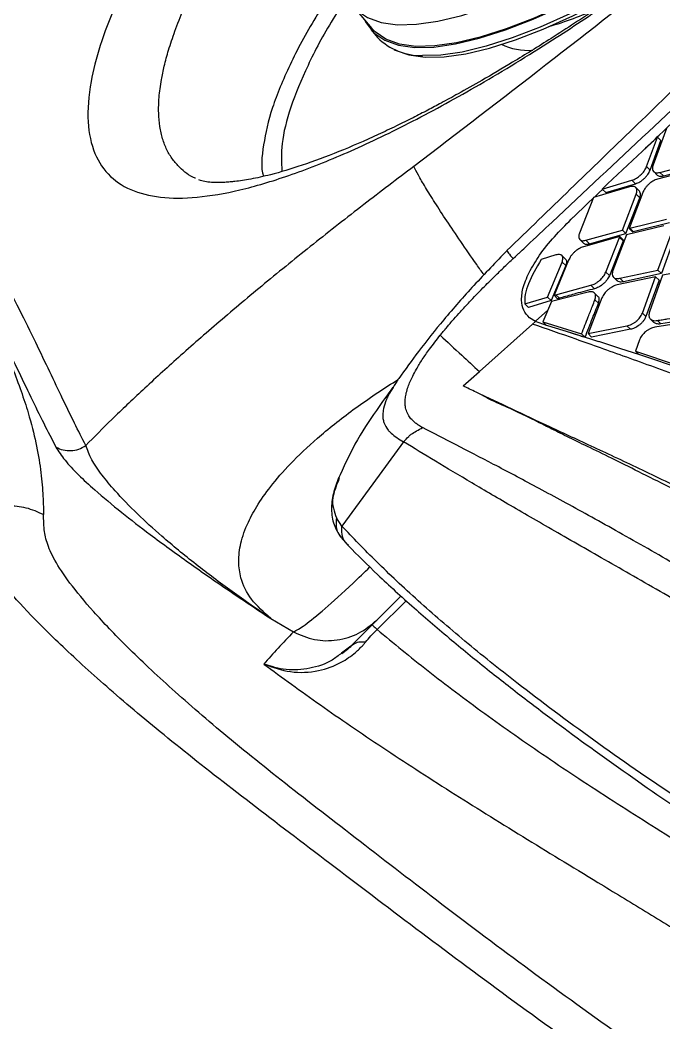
# Model space of a CAD drawing. Extents: x 400 to 501, y 484 to 634.
# Drawn here: x 481.664 to 483.956, y 513.422 to 516.993 of the extents above; entities that cross this region are included whole.
import ezdxf

# ---------------------------------------------------------------- set-up
doc = ezdxf.new("R2010")
doc.units = 0
doc.header["$MEASUREMENT"] = 0
doc.layers.add('DIM', color=3, linetype='Continuous')
doc.layers.add('GEOMETRY', color=3, linetype='Continuous', lineweight=25)

# ---------------------------------------------------------------- blocks, each defined once
blk = doc.blocks.new('2026 GRANDEE')
at = {"layer": 'GEOMETRY', "ltscale": 16}
for p, q in [((32.4263, -79.7996), (32.492, -79.8768)), ((32.4878, -79.8803), (32.5123, -79.9091)), ((33.54, -80.2337), (33.493, -80.3625)), ((33.3309, -80.4301), (33.5082, -80.2637)), ((33.4694, -80.369), (33.5082, -80.2637)), ((33.5082, -80.2637), (33.5209, -80.276)), ((33.4821, -80.3814), (33.5209, -80.276)), ((33.4694, -80.369), (33.4821, -80.3814)), ((33.5171, -80.3897), (33.649, -80.3556)), ((33.5298, -80.402), (33.6616, -80.3679)), ((33.495, -80.3868), (33.5076, -80.399)), ((33.64, -80.3793), (33.5084, -80.4131)), ((33.5171, -80.3897), (33.5298, -80.402)), ((33.4089, -80.4406), (33.2808, -80.4784)), ((33.3112, -80.4486), (33.4177, -80.4173)), ((33.3309, -80.4301), (33.3112, -80.4486)), ((33.324, -80.461), (33.3112, -80.4486)), ((33.324, -80.4611), (33.4304, -80.4296)), ((33.4304, -80.4296), (33.4177, -80.4173)), ((33.4435, -80.4556), (33.4308, -80.4433)), ((33.2808, -80.4784), (33.231, -80.6053)), ((33.3834, -80.595), (33.4325, -80.4674)), ((33.3961, -80.6073), (33.4452, -80.4797)), ((33.4562, -80.4609), (33.4072, -80.5886)), ((33.4325, -80.4674), (33.4452, -80.4797)), ((33.4097, -80.588), (33.5402, -80.5556)), ((33.5315, -80.5802), (33.3982, -80.6117)), ((33.4199, -80.601), (33.4072, -80.5886)), ((33.4097, -80.588), (33.4224, -80.6003)), ((33.441, -80.5955), (33.5517, -80.568)), ((33.2322, -80.6288), (33.245, -80.6413)), ((33.3744, -80.618), (33.2445, -80.6541)), ((33.2537, -80.6312), (33.3834, -80.595)), ((33.2665, -80.6436), (33.3961, -80.6073)), ((33.3244, -80.7448), (33.3732, -80.6209)), ((33.3982, -80.6117), (33.3498, -80.7389)), ((33.3732, -80.6209), (33.386, -80.6333)), ((33.3744, -80.618), (33.3871, -80.6304)), ((33.3834, -80.595), (33.3961, -80.6073)), ((33.4199, -80.601), (33.4224, -80.6003)), ((33.4224, -80.6003), (33.4313, -80.598)), ((33.4313, -80.598), (33.4409, -80.5955)), ((33.5101, -80.7374), (33.5568, -80.6091)), ((33.5693, -80.6212), (33.5226, -80.7495)), ((33.2537, -80.6312), (33.2665, -80.6436)), ((33.3824, -80.6422), (33.3371, -80.7572)), ((33.386, -80.6333), (33.3824, -80.6422)), ((33.3871, -80.6304), (33.386, -80.6333)), ((33.1468, -80.6833), (33.0942, -80.6997)), ((33.1808, -80.6978), (33.1679, -80.6853)), ((33.1168, -80.8333), (33.1689, -80.7086)), ((33.1818, -80.7211), (33.1298, -80.8459)), ((33.1921, -80.7017), (33.1402, -80.8266)), ((33.1689, -80.7086), (33.1818, -80.7211)), ((33.6672, -80.7302), (33.5268, -80.7559)), ((33.3371, -80.7571), (33.3244, -80.7448)), ((33.3519, -80.7629), (33.3645, -80.7751)), ((33.5016, -80.7609), (33.3646, -80.79)), ((33.3748, -80.7666), (33.5101, -80.7374)), ((33.3748, -80.7666), (33.3873, -80.7788)), ((33.5226, -80.7495), (33.3873, -80.7788)), ((33.4546, -80.8906), (33.5016, -80.7609)), ((33.5268, -80.7559), (33.4801, -80.886)), ((33.5016, -80.7609), (33.514, -80.773)), ((33.5226, -80.7495), (33.5101, -80.7374)), ((33.1462, -80.8249), (33.271, -80.7915)), ((33.271, -80.7915), (33.2837, -80.8038)), ((33.514, -80.773), (33.467, -80.9027)), ((33.0358, -80.8576), (33.1168, -80.8333)), ((33.1168, -80.8333), (33.1297, -80.8459)), ((33.2617, -80.8155), (33.1306, -80.8491)), ((33.1402, -80.8266), (33.1531, -80.8391)), ((33.1462, -80.8249), (33.1591, -80.8374)), ((33.1688, -80.8347), (33.1591, -80.8374)), ((33.3107, -80.8362), (33.2612, -80.9635)), ((33.2965, -80.8312), (33.2839, -80.8189)), ((33.2857, -80.8431), (33.2984, -80.8554)), ((33.0358, -80.8576), (33.0488, -80.8702)), ((33.1297, -80.8459), (33.0488, -80.8702)), ((33.1306, -80.8491), (33.1005, -80.9218)), ((33.0739, -80.9198), (33.0533, -80.9067)), ((33.0738, -80.9197), (33.1176, -80.8805)), ((33.4546, -80.8906), (33.467, -80.9026)), ((33.4834, -80.9115), (33.4958, -80.9236)), ((33.6638, -80.906), (33.5203, -80.9288)), ((32.8744, -81.0981), (33.0632, -80.9294)), ((33.0632, -80.9294), (33.0739, -80.9198)), ((33.1132, -80.9347), (33.0739, -80.9198)), ((33.1005, -80.9218), (33.2382, -80.9641)), ((33.1005, -80.9218), (33.1134, -80.9343)), ((33.1183, -80.936), (33.1134, -80.9343)), ((33.2001, -80.9608), (33.1183, -80.9359)), ((33.2612, -80.9635), (33.3999, -80.936)), ((33.4123, -80.9481), (33.2738, -80.9757)), ((33.3999, -80.936), (33.4123, -80.948)), ((33.6436, -80.9182), (33.4996, -80.9406)), ((33.508, -80.9168), (33.5203, -80.9288)), ((33.2744, -80.9844), (33.2, -80.9609)), ((33.2382, -80.9641), (33.2508, -80.9763)), ((33.2612, -80.9635), (33.2738, -80.9757)), ((33.2993, -80.9922), (33.2746, -80.9843)), ((33.4446, -80.9856), (33.4302, -81.0261)), ((33.3778, -81.0174), (33.2994, -80.9921)), ((33.4424, -81.0384), (33.3779, -81.0173)), ((33.4302, -81.0261), (33.5823, -81.0765)), ((33.4302, -81.0261), (33.4425, -81.0381)), ((33.4773, -81.0496), (33.4426, -81.0381)), ((33.5696, -81.0801), (33.4773, -81.0496)), ((32.3755, -81.4769), (32.3726, -81.4861)), ((32.3848, -81.6486), (32.3655, -81.6188)), ((32.3807, -81.6881), (32.4082, -81.7192)), ((32.4924, -82.0007), (32.5955, -81.8975)), ((32.5103, -82.0172), (32.6142, -81.9146)), ((32.1321, -81.978), (32.2125, -82.0254)), ((32.417, -82.076), (32.4924, -82.0007)), ((32.417, -82.076), (32.3837, -82.1009)), ((32.4223, -82.073), (32.417, -82.076))]:
    blk.add_line(p, q, dxfattribs=at)
at = {"layer": 'GEOMETRY', "ltscale": 16, "flags": 128}
for points in [[(32.4301, -79.8039), (32.4375, -79.8114), (32.4758, -79.8381), (32.5243, -79.8555), (32.5826, -79.8635), (32.6503, -79.862), (32.7268, -79.8511), (32.8115, -79.8309), (32.9039, -79.8014), (33.0031, -79.7629), (33.1086, -79.7157), (33.2194, -79.6602), (33.3347, -79.5968), (33.4536, -79.526), (33.5752, -79.4482), (33.6987, -79.3642), (33.823, -79.2745), (33.9473, -79.1798)], [(32.4659, -79.8461), (32.4711, -79.8564), (32.4991, -79.8922), (32.5375, -79.919), (32.5862, -79.9364), (32.6446, -79.9445), (32.7125, -79.943), (32.7892, -79.9321), (32.8742, -79.9117), (32.9669, -79.8822), (33.0664, -79.8436), (33.1722, -79.7963), (33.2833, -79.7406), (33.3989, -79.677), (33.5182, -79.6059), (33.6403, -79.528), (33.7641, -79.4437), (33.8888, -79.3537), (34.0134, -79.2587)], [(34.013, -79.2571), (33.8887, -79.3517), (33.7644, -79.4414), (33.641, -79.5255), (33.5193, -79.6032), (33.4004, -79.6741), (33.2851, -79.7375), (33.1743, -79.793), (33.0689, -79.8401), (32.9696, -79.8786), (32.8772, -79.9081), (32.7925, -79.9284), (32.716, -79.9393), (32.6483, -79.9407), (32.59, -79.9327), (32.5415, -79.9153), (32.5032, -79.8886), (32.492, -79.8768)], [(33.508, -79.6559), (33.4234, -79.7057), (33.3078, -79.7693), (33.1966, -79.825), (33.0909, -79.8723), (32.9913, -79.9109), (32.8987, -79.9405), (32.8137, -79.9608), (32.7369, -79.9717), (32.6722, -79.9734)], [(32.571, -79.952), (32.5749, -79.954), (32.6234, -79.9714), (32.6816, -79.9794), (32.7493, -79.978), (32.8258, -79.9671), (32.9105, -79.9468), (33.0028, -79.9173), (33.1021, -79.8789), (33.2075, -79.8317), (33.3183, -79.7762), (33.4163, -79.7226)], [(33.4072, -80.5886), (33.4086, -80.5883), (33.4097, -80.588)], [(33.3732, -80.6209), (33.3739, -80.6193), (33.3744, -80.618)], [(32.9946, -80.6964), (33.0032, -80.6883), (33.01, -80.682)], [(32.8165, -81.1497), (32.8455, -81.1239), (32.8744, -81.0981)], [(32.6047, -81.3488), (32.4947, -81.4986), (32.3847, -81.6485)]]:
    blk.add_lwpolyline(points, dxfattribs=at)
at = {"layer": 'GEOMETRY', "ltscale": 16}
for centre, radius, start, end in [((32.7485, -78.5934), 1.3302, 286.3042, 294.2684), ((32.6668, -79.7558), 0.2177, 224.7837, 271.4445), ((33.0478, -79.7364), 0.2187, 243.9728, 274.3132)]:
    blk.add_arc(centre, radius, start, end, dxfattribs=at)
for points, knots in [([(39.3344, -73.6754), (39.0943, -73.989), (38.614, -74.6164), (37.8515, -75.526), (37.0585, -76.4108), (36.2329, -77.2665), (35.3771, -78.0921), (34.4922, -78.8851), (33.5825, -79.6476), (32.9551, -80.1279), (32.6415, -80.3679)], [0, 0, 0, 0, 0.124824, 0.249783, 0.374855, 0.499996, 0.625137, 0.750211, 0.875173, 1, 1, 1, 1]), ([(40.1497, -73.709), (40.0127, -73.8419), (39.7344, -74.112), (39.3257, -74.5096), (38.9336, -74.8911), (38.5729, -75.2424), (38.2434, -75.5632), (37.9632, -75.8359), (37.7285, -76.0643), (37.5351, -76.2523), (37.361, -76.4215), (37.2052, -76.5728), (37.0576, -76.7162), (36.8887, -76.8801), (36.6825, -77.0802), (36.4323, -77.3228), (36.1506, -77.5956), (35.8375, -77.8988), (35.4928, -78.2323), (35.1244, -78.5882), (34.7337, -78.9655), (34.3219, -79.3632), (33.8821, -79.7881), (33.4291, -80.2259), (33.123, -80.5224), (32.9727, -80.668)], [0, 0, 0, 0, 0.057285, 0.116397, 0.171134, 0.221513, 0.267531, 0.309184, 0.338855, 0.365836, 0.39013, 0.411737, 0.431012, 0.451894, 0.482374, 0.517226, 0.556449, 0.600044, 0.64801, 0.700352, 0.753718, 0.810985, 0.872139, 0.937203, 1, 1, 1, 1]), ([(33.01, -80.682), (33.0104, -80.6816), (33.0139, -80.6784), (33.0253, -80.6677), (33.0659, -80.6295), (33.2177, -80.487), (33.809, -79.9333), (34.9803, -78.8398), (36.0224, -77.837), (36.6226, -77.2594)], [0, 0, 0, 0, 0.000353, 0.002828, 0.009436, 0.033986, 0.128384, 0.498019, 1, 1, 1, 1]), ([(33.1638, -77.936), (33.0907, -77.9972), (32.9446, -78.1196), (32.7342, -78.3117), (32.5332, -78.5072), (32.3444, -78.7048), (32.1699, -78.9019), (32.0117, -79.0963), (31.8718, -79.2854), (31.7518, -79.4666), (31.653, -79.6375), (31.5762, -79.7958), (31.5216, -79.9396), (31.4856, -80.0812), (31.4759, -80.2129), (31.5001, -80.3258), (31.5559, -80.4077), (31.6401, -80.4598), (31.7499, -80.4834), (31.8834, -80.4801), (32.0394, -80.4507), (32.2171, -80.3959), (32.4161, -80.3158), (32.6361, -80.2101), (32.8765, -80.0782), (33.1136, -79.9333), (33.3411, -79.7823), (33.5542, -79.631), (33.7726, -79.4666), (33.9175, -79.3486), (33.9905, -79.2891)], [0, 0, 0, 0, 0.03365, 0.067313, 0.101007, 0.13474, 0.168508, 0.202289, 0.236036, 0.269685, 0.303151, 0.336331, 0.369113, 0.401402, 0.443541, 0.484558, 0.524462, 0.563377, 0.601521, 0.639144, 0.676527, 0.713986, 0.75182, 0.790312, 0.829738, 0.870357, 0.901711, 0.933838, 0.966663, 1, 1, 1, 1]), ([(31.8638, -80.4101), (31.8635, -80.41), (31.8401, -80.4021), (31.8139, -80.3788), (31.7816, -80.3439), (31.7613, -80.3097), (31.746, -80.2707), (31.7362, -80.2269), (31.7319, -80.1778), (31.7334, -80.1223), (31.7407, -80.0661), (31.7525, -80.0096), (31.768, -79.9523), (31.7905, -79.8849), (31.8194, -79.8121), (31.8537, -79.7368), (31.8913, -79.6622), (31.9341, -79.5846), (31.9833, -79.502), (32.0383, -79.4159), (32.0979, -79.3286), (32.1587, -79.2443), (32.2461, -79.1289), (32.3657, -78.9816), (32.5269, -78.7992), (32.7001, -78.6177), (32.8858, -78.4369), (33.0799, -78.2597), (33.2147, -78.1468), (33.282, -78.0905)], [0, 0, 0, 0, 0.000723, 0.052636, 0.083207, 0.114257, 0.145785, 0.176797, 0.208091, 0.240935, 0.275332, 0.299832, 0.327597, 0.358631, 0.39294, 0.422903, 0.452879, 0.482856, 0.513319, 0.546273, 0.57754, 0.607117, 0.635002, 0.697249, 0.756888, 0.817892, 0.878752, 0.939457, 1, 1, 1, 1]), ([(31.4732, -81.3619), (31.4598, -81.3356), (31.4324, -81.2815), (31.3903, -81.1944), (31.345, -81.0991), (31.2949, -80.9941), (31.2373, -80.8771), (31.169, -80.7452), (31.0872, -80.5957), (30.9897, -80.426), (30.8756, -80.2345), (30.7446, -80.02), (30.5975, -79.7819), (30.435, -79.5193), (30.261, -79.2316), (30.1389, -79.0217), (30.077, -78.9153)], [0, 0, 0, 0, 0.050161, 0.102857, 0.15805, 0.215759, 0.276347, 0.340429, 0.408592, 0.481191, 0.558296, 0.639664, 0.724944, 0.813715, 0.905492, 1, 1, 1, 1]), ([(33.9887, -79.2829), (33.9228, -79.3367), (33.7968, -79.4395), (33.6142, -79.5785), (33.4494, -79.6982), (33.2894, -79.8087), (33.1386, -79.9076), (33.0006, -79.9932), (32.8904, -80.0582), (32.806, -80.1059), (32.7422, -80.1406), (32.6887, -80.1689), (32.6356, -80.1962), (32.5765, -80.2255), (32.4864, -80.2682), (32.3711, -80.3182), (32.2425, -80.3659), (32.1392, -80.3966), (32.0605, -80.414), (32.0151, -80.4209), (31.9849, -80.4239), (31.9652, -80.4252), (31.9425, -80.4259), (31.9185, -80.4251), (31.8947, -80.4224), (31.8827, -80.4183), (31.8763, -80.4161)], [0, 0, 0, 0, 0.070457, 0.134743, 0.192801, 0.244773, 0.305013, 0.355454, 0.396604, 0.428862, 0.452521, 0.47122, 0.492779, 0.517438, 0.545139, 0.608763, 0.673519, 0.736316, 0.7812, 0.822467, 0.835964, 0.854953, 0.880826, 0.913584, 0.953269, 1, 1, 1, 1]), ([(32.3837, -79.6962), (32.3519, -79.7438), (32.2785, -79.8533), (32.1962, -80.0088), (32.1323, -80.1625), (32.1035, -80.2933), (32.0954, -80.3737), (32.1056, -80.4029), (32.1057, -80.4032)], [0, 0, 0, 0, 0.160523, 0.369921, 0.579319, 0.788717, 0.998115, 1, 1, 1, 1]), ([(32.4046, -79.7651), (32.3871, -79.7913), (32.3297, -79.8778), (32.2604, -80.0107), (32.1988, -80.16), (32.1668, -80.2876), (32.1701, -80.3539), (32.1717, -80.3855)], [0, 0, 0, 0, 0.100124, 0.330071, 0.560017, 0.789964, 1, 1, 1, 1]), ([(33.4629, -80.3062), (33.4801, -80.2898), (33.6617, -80.1163), (33.8432, -79.9425), (34.0075, -79.7851)], [0, 0, 0, 0, 0.094222, 1, 1, 1, 1]), ([(32.6415, -80.3679), (32.5817, -80.4132), (32.4611, -80.5044), (32.2829, -80.6444), (32.1105, -80.7842), (31.9497, -80.9195), (31.8046, -81.0464), (31.6774, -81.1624), (31.567, -81.2673), (31.5037, -81.3311), (31.4732, -81.3619)], [0, 0, 0, 0, 0.135515, 0.273342, 0.410391, 0.543345, 0.669526, 0.787599, 0.897503, 1, 1, 1, 1]), ([(32.8907, -80.7543), (32.8821, -80.742), (32.8523, -80.6999), (32.8075, -80.6347), (32.7573, -80.5602), (32.715, -80.4954), (32.6811, -80.441), (32.6554, -80.3969), (32.6462, -80.3776), (32.6415, -80.3679)], [0, 0, 0, 0, 0.064115, 0.220096, 0.376077, 0.532058, 0.688038, 0.844019, 1, 1, 1, 1]), ([(33.4177, -80.4173), (33.4203, -80.4164), (33.4254, -80.4147), (33.4334, -80.4104), (33.4413, -80.405), (33.451, -80.3968), (33.4596, -80.387), (33.4662, -80.3768), (33.4683, -80.3717), (33.4694, -80.369)], [0, 0, 0, 0, 0.129796, 0.256079, 0.379382, 0.500276, 0.738434, 0.866231, 1, 1, 1, 1]), ([(33.493, -80.3625), (33.4917, -80.3673), (33.4902, -80.3726), (33.4907, -80.3777), (33.4913, -80.3814), (33.4942, -80.3873), (33.5026, -80.3921), (33.5123, -80.3905), (33.5171, -80.3897)], [0, 0, 0, 0, 0.249217, 0.275037, 0.325673, 0.500962, 0.751745, 1, 1, 1, 1]), ([(33.4304, -80.4296), (33.4329, -80.4288), (33.438, -80.4271), (33.446, -80.4228), (33.4538, -80.4175), (33.4612, -80.4113), (33.4679, -80.4044), (33.4739, -80.397), (33.4789, -80.3891), (33.481, -80.384), (33.4821, -80.3814)], [0, 0, 0, 0, 0.127612, 0.252674, 0.375716, 0.497291, 0.616026, 0.739088, 0.866941, 1, 1, 1, 1]), ([(33.5084, -80.4131), (33.5058, -80.414), (33.5006, -80.4156), (33.4924, -80.4199), (33.4845, -80.4252), (33.477, -80.4314), (33.4702, -80.4384), (33.4621, -80.4484), (33.4585, -80.4559), (33.4562, -80.4609)], [0, 0, 0, 0, 0.130335, 0.256811, 0.379915, 0.50028, 0.623239, 0.749276, 1, 1, 1, 1]), ([(33.5077, -80.3989), (33.509, -80.4), (33.5115, -80.4022), (33.5186, -80.404), (33.5255, -80.4028), (33.5298, -80.402)], [0, 0, 0, 0, 0.254743, 0.534575, 1, 1, 1, 1]), ([(33.0552, -80.7382), (33.0674, -80.7177), (33.0927, -80.6751), (33.1476, -80.6101), (33.1907, -80.5664), (33.2457, -80.5134), (33.2804, -80.4804), (33.3125, -80.4499)], [0, 0, 0, 0, 0.206358, 0.427223, 0.641565, 0.667233, 1, 1, 1, 1]), ([(33.4325, -80.4674), (33.4339, -80.4626), (33.4354, -80.4572), (33.4349, -80.4521), (33.4343, -80.4484), (33.4314, -80.4427), (33.4233, -80.4381), (33.4137, -80.4397), (33.4089, -80.4406)], [0, 0, 0, 0, 0.249014, 0.280475, 0.333, 0.500883, 0.751759, 1, 1, 1, 1]), ([(33.4452, -80.4797), (33.4464, -80.4758), (33.4484, -80.4693), (33.4473, -80.4617), (33.4457, -80.4574), (33.4436, -80.456), (33.4434, -80.4558)], [0, 0, 0, 0, 0.385981, 0.645872, 0.949966, 1, 1, 1, 1]), ([(33.231, -80.6053), (33.2296, -80.61), (33.228, -80.6153), (33.2283, -80.6202), (33.2288, -80.6238), (33.2315, -80.6294), (33.2394, -80.6338), (33.249, -80.632), (33.2537, -80.6312)], [0, 0, 0, 0, 0.248868, 0.276958, 0.328417, 0.501049, 0.752285, 1, 1, 1, 1]), ([(33.2445, -80.6541), (33.2419, -80.655), (33.2368, -80.6567), (33.2287, -80.6611), (33.2208, -80.6664), (33.2133, -80.6727), (33.2065, -80.6796), (33.1982, -80.6895), (33.1946, -80.6968), (33.1921, -80.7017)], [0, 0, 0, 0, 0.130658, 0.257142, 0.380061, 0.500226, 0.622991, 0.748884, 1, 1, 1, 1]), ([(33.2452, -80.6412), (33.2463, -80.6422), (33.2488, -80.6442), (33.2556, -80.6458), (33.2623, -80.6445), (33.2665, -80.6436)], [0, 0, 0, 0, 0.25585, 0.536339, 1, 1, 1, 1]), ([(31.0295, -80.6989), (31.0654, -80.7683), (31.1376, -80.9082), (31.2163, -81.0903), (31.2678, -81.2377), (31.2978, -81.3554), (31.3138, -81.45), (31.3213, -81.5349), (31.3226, -81.5835), (31.3232, -81.608)], [0, 0, 0, 0, 0.156482, 0.315355, 0.478063, 0.603635, 0.732452, 0.864925, 1, 1, 1, 1]), ([(31.0295, -80.6989), (31.0562, -80.7482), (31.108, -80.8439), (31.1724, -80.9718), (31.2279, -81.0861), (31.2773, -81.1888), (31.3228, -81.2821), (31.3525, -81.3396), (31.3669, -81.3677)], [0, 0, 0, 0, 0.189784, 0.368344, 0.537779, 0.699482, 0.85361, 1, 1, 1, 1]), ([(32.9733, -80.6674), (32.9335, -80.7086), (32.8561, -80.7888), (32.7506, -80.9087), (32.6619, -81.0202), (32.6106, -81.0911), (32.5873, -81.1232)], [0, 0, 0, 0, 0.287031, 0.558875, 0.800377, 1, 1, 1, 1]), ([(32.7352, -80.969), (32.7388, -80.9646), (32.7451, -80.9569), (32.755, -80.945), (32.7614, -80.9374), (32.7654, -80.9327), (32.7671, -80.9307), (32.7733, -80.9235), (32.7866, -80.9082), (32.8096, -80.8825), (32.8439, -80.8455), (32.8846, -80.8033), (32.9265, -80.7616), (32.9624, -80.7269), (32.9845, -80.7059), (32.9946, -80.6964)], [0, 0, 0, 0, 0.046531, 0.08249, 0.126136, 0.126895, 0.132435, 0.147445, 0.203772, 0.295536, 0.422907, 0.605358, 0.758852, 0.890317, 1, 1, 1, 1]), ([(32.9733, -80.6685), (32.973, -80.6684), (32.9706, -80.667), (32.9764, -80.6749), (32.9886, -80.6893), (32.9946, -80.6964)], [0, 0, 0, 0, 0.049031, 0.529473, 1, 1, 1, 1]), ([(33.0942, -80.6997), (33.0773, -80.7291), (33.0519, -80.7733), (33.0361, -80.8254), (33.0359, -80.8469), (33.0358, -80.8576)], [0, 0, 0, 0, 0.499331, 0.749742, 1, 1, 1, 1]), ([(33.1689, -80.7086), (33.1703, -80.7039), (33.1722, -80.6977), (33.1714, -80.6906), (33.1686, -80.6847), (33.1608, -80.6805), (33.1514, -80.6823), (33.1468, -80.6833)], [0, 0, 0, 0, 0.248835, 0.333176, 0.500935, 0.752118, 1, 1, 1, 1]), ([(33.1807, -80.698), (33.181, -80.6982), (33.183, -80.6995), (33.1845, -80.7038), (33.1852, -80.7112), (33.183, -80.7175), (33.1818, -80.7211)], [0, 0, 0, 0, 0.049335, 0.365978, 0.630161, 1, 1, 1, 1]), ([(33.0243, -80.8446), (33.0252, -80.8291), (33.027, -80.7981), (33.0458, -80.7582), (33.0552, -80.7382)], [0, 0, 0, 0, 0.499619, 1, 1, 1, 1]), ([(33.271, -80.7915), (33.2736, -80.7907), (33.2789, -80.7891), (33.2872, -80.785), (33.2954, -80.7798), (33.3054, -80.7718), (33.3143, -80.7624), (33.321, -80.7525), (33.3233, -80.7474), (33.3244, -80.7448)], [0, 0, 0, 0, 0.127168, 0.252671, 0.377095, 0.501042, 0.736255, 0.864537, 1, 1, 1, 1]), ([(33.3371, -80.7572), (33.3359, -80.7598), (33.3336, -80.7649), (33.3283, -80.7729), (33.3219, -80.7804), (33.3146, -80.7873), (33.3068, -80.7932), (33.2963, -80.7997), (33.2887, -80.8022), (33.2837, -80.8038)], [0, 0, 0, 0, 0.136454, 0.268833, 0.397516, 0.522919, 0.645488, 0.765703, 1, 1, 1, 1]), ([(33.3498, -80.7389), (33.3485, -80.7436), (33.3461, -80.7524), (33.3488, -80.7592), (33.3521, -80.7633), (33.3555, -80.7658), (33.3629, -80.7682), (33.3702, -80.7672), (33.3748, -80.7666)], [0, 0, 0, 0, 0.24865, 0.473588, 0.499379, 0.642185, 0.773271, 1, 1, 1, 1]), ([(33.2837, -80.8038), (33.2618, -80.8095), (33.223, -80.8195), (33.1852, -80.8301), (33.1688, -80.8347)], [0, 0, 0, 0, 0.566757, 1, 1, 1, 1]), ([(33.3646, -80.79), (33.3618, -80.7908), (33.3565, -80.7923), (33.348, -80.7963), (33.3398, -80.8014), (33.3297, -80.8092), (33.3209, -80.8185), (33.3141, -80.8284), (33.3119, -80.8336), (33.3107, -80.8362)], [0, 0, 0, 0, 0.128241, 0.254119, 0.378115, 0.500845, 0.73368, 0.862654, 1, 1, 1, 1]), ([(33.3873, -80.7788), (33.3847, -80.7792), (33.3796, -80.7801), (33.371, -80.7795), (33.3671, -80.7767), (33.3647, -80.7749)], [0, 0, 0, 0, 0.267475, 0.531137, 1, 1, 1, 1]), ([(33.1402, -80.8266), (33.1413, -80.8263), (33.1433, -80.8257), (33.1453, -80.8251), (33.1462, -80.8249)], [0, 0, 0, 0, 0.560001, 1, 1, 1, 1]), ([(33.1591, -80.8374), (33.158, -80.8377), (33.156, -80.8383), (33.154, -80.8389), (33.1531, -80.8391)], [0, 0, 0, 0, 0.559987, 1, 1, 1, 1]), ([(33.2382, -80.9641), (33.2461, -80.9439), (33.259, -80.9111), (33.2749, -80.8708), (33.2828, -80.8506), (33.2857, -80.8431)], [0, 0, 0, 0, 0.500002, 0.813762, 1, 1, 1, 1]), ([(33.2857, -80.8431), (33.287, -80.8385), (33.2896, -80.8291), (33.2862, -80.8205), (33.2805, -80.8161), (33.2731, -80.8138), (33.2661, -80.8148), (33.2617, -80.8155)], [0, 0, 0, 0, 0.248617, 0.499056, 0.644588, 0.776656, 1, 1, 1, 1]), ([(33.2984, -80.8554), (33.2996, -80.8508), (33.302, -80.8417), (33.3002, -80.8336), (33.2967, -80.8318), (33.2963, -80.8316)], [0, 0, 0, 0, 0.470015, 0.940257, 1, 1, 1, 1]), ([(33.0533, -80.9067), (33.0452, -80.8985), (33.0293, -80.8827), (33.026, -80.8571), (33.0243, -80.8446)], [0, 0, 0, 0, 0.512874, 1, 1, 1, 1]), ([(33.2508, -80.9763), (33.2597, -80.9537), (33.2755, -80.9134), (33.2914, -80.8731), (33.2984, -80.8554)], [0, 0, 0, 0, 0.56, 1, 1, 1, 1]), ([(33.3999, -80.936), (33.4026, -80.9353), (33.408, -80.9341), (33.4167, -80.9304), (33.4252, -80.9255), (33.4355, -80.9178), (33.4444, -80.9086), (33.4512, -80.8986), (33.4534, -80.8933), (33.4546, -80.8906)], [0, 0, 0, 0, 0.123472, 0.247794, 0.373354, 0.50053, 0.731312, 0.860973, 1, 1, 1, 1]), ([(33.467, -80.9027), (33.4658, -80.9055), (33.4635, -80.911), (33.4578, -80.9193), (33.4511, -80.9269), (33.4412, -80.9355), (33.4277, -80.944), (33.4173, -80.9467), (33.4123, -80.9481)], [0, 0, 0, 0, 0.142932, 0.280393, 0.412562, 0.539643, 0.778339, 1, 1, 1, 1]), ([(33.4801, -80.886), (33.4789, -80.8907), (33.4765, -80.9002), (33.4808, -80.9096), (33.4871, -80.9147), (33.4942, -80.9173), (33.5014, -80.9177), (33.5061, -80.9169), (33.5078, -80.9168), (33.508, -80.9168)], [0, 0, 0, 0, 0.2500744, 0.4986754, 0.6282827, 0.7752681, 0.9328054, 0.9914764, 1, 1, 1, 1]), ([(33.508, -80.9168), (33.5081, -80.9168), (33.5083, -80.9168), (33.5086, -80.9168), (33.5088, -80.9167), (33.509, -80.9167), (33.5094, -80.9166), (33.5105, -80.9164), (33.5131, -80.916), (33.5182, -80.9151), (33.5285, -80.9134), (33.5492, -80.91), (33.591, -80.9033), (33.6273, -80.8978), (33.6515, -80.8941)], [0, 0, 0, 0, 0.00186, 0.003746, 0.006646, 0.007663, 0.007781, 0.015489, 0.030909, 0.06177, 0.12357, 0.247489, 0.496607, 1, 1, 1, 1]), ([(36.0157, -81.9103), (35.8638, -81.8676), (35.5594, -81.7819), (35.1189, -81.6445), (34.6958, -81.5059), (34.3392, -81.3834), (34.0464, -81.2803), (33.8125, -81.1967), (33.5951, -81.1184), (33.3961, -81.0467), (33.2146, -80.9818), (33.1136, -80.9469), (33.0632, -80.9294)], [0, 0, 0, 0, 0.1280884, 0.2568048, 0.3836102, 0.5088305, 0.5930086, 0.6749207, 0.7545369, 0.8369035, 0.9186293, 1, 1, 1, 1]), ([(33.4996, -80.9406), (33.4968, -80.9412), (33.4912, -80.9424), (33.4825, -80.946), (33.4739, -80.9508), (33.4637, -80.9583), (33.4548, -80.9674), (33.448, -80.9774), (33.4458, -80.9828), (33.4446, -80.9856)], [0, 0, 0, 0, 0.124951, 0.249802, 0.374855, 0.500386, 0.726802, 0.85762, 1, 1, 1, 1]), ([(33.5203, -80.9288), (33.5175, -80.9292), (33.512, -80.9298), (33.5029, -80.9285), (33.4987, -80.9253), (33.496, -80.9233)], [0, 0, 0, 0, 0.274669, 0.542096, 1, 1, 1, 1]), ([(32.6725, -81.298), (32.6676, -81.2953), (32.6587, -81.2903), (32.6475, -81.2825), (32.6397, -81.2756), (32.6334, -81.2693), (32.6258, -81.2609), (32.6177, -81.2474), (32.6118, -81.2296), (32.6098, -81.2109), (32.6107, -81.1933), (32.6142, -81.1741), (32.62, -81.1544), (32.6278, -81.1341), (32.6375, -81.1134), (32.6513, -81.0875), (32.6711, -81.0555), (32.6991, -81.0149), (32.722, -80.9858), (32.7352, -80.969)], [0, 0, 0, 0, 0.065071, 0.117528, 0.164418, 0.192892, 0.228101, 0.305987, 0.387462, 0.446911, 0.503219, 0.552425, 0.610396, 0.654966, 0.698808, 0.75237, 0.824235, 0.898691, 1, 1, 1, 1]), ([(32.7352, -80.969), (32.7604, -80.9927), (32.8055, -81.0349), (32.8533, -81.0788), (32.8744, -81.0981)], [0, 0, 0, 0, 0.5595754, 1, 1, 1, 1]), ([(33.2001, -80.9609), (33.2106, -80.964), (33.2273, -80.9691), (33.2444, -80.9744), (33.2508, -80.9763)], [0, 0, 0, 0, 0.627987, 1, 1, 1, 1]), ([(32.1321, -81.978), (32.1071, -81.9556), (32.0578, -81.9116), (32.0249, -81.8431), (32.0153, -81.7756), (32.0229, -81.7099), (32.0469, -81.641), (32.0858, -81.5698), (32.1382, -81.4968), (32.212, -81.4139), (32.3132, -81.3205), (32.4383, -81.2217), (32.5368, -81.1578), (32.5852, -81.1263)], [0, 0, 0, 0, 0.124669, 0.24568, 0.326895, 0.410118, 0.496928, 0.565704, 0.639027, 0.718609, 0.806455, 0.904818, 1, 1, 1, 1]), ([(32.5932, -81.1154), (32.5905, -81.1189), (32.5799, -81.1331), (32.5726, -81.1456), (32.5672, -81.1549)], [0, 0, 0, 0, 0.248898, 1, 1, 1, 1]), ([(32.5663, -81.1542), (32.5469, -81.1813), (32.5031, -81.2429), (32.4324, -81.3481), (32.3906, -81.4396), (32.371, -81.4825)], [0, 0, 0, 0, 0.294858, 0.669345, 1, 1, 1, 1]), ([(32.5672, -81.1549), (32.564, -81.16), (32.5515, -81.1793), (32.5396, -81.2068), (32.5326, -81.2313), (32.5308, -81.247), (32.5305, -81.2565), (32.5312, -81.2651), (32.5326, -81.2729), (32.5368, -81.2878), (32.5446, -81.3014), (32.5542, -81.312), (32.5574, -81.3151), (32.5587, -81.3164), (32.5716, -81.3286), (32.5884, -81.3388), (32.6047, -81.3488)], [0, 0, 0, 0, 0.044066, 0.167938, 0.284764, 0.329436, 0.372833, 0.414894, 0.455555, 0.494757, 0.660418, 0.710579, 0.722538, 0.732144, 0.739409, 1, 1, 1, 1]), ([(32.8632, -81.172), (32.8554, -81.1683), (32.8396, -81.1607), (32.8242, -81.1534), (32.8165, -81.1497)], [0, 0, 0, 0, 0.497508, 1, 1, 1, 1]), ([(36.3656, -82.809), (36.2471, -82.7598), (36.0038, -82.6588), (35.6474, -82.5037), (35.2889, -82.3435), (34.9415, -82.1832), (34.6052, -82.0243), (34.3448, -81.8991), (34.1529, -81.8061), (34.0215, -81.7418), (33.8939, -81.6789), (33.7716, -81.6184), (33.6558, -81.5621), (33.5458, -81.5078), (33.4429, -81.4558), (33.3465, -81.4078), (33.2614, -81.3664), (33.1875, -81.3306), (33.119, -81.2964), (33.0551, -81.2644), (32.9874, -81.2316), (32.9215, -81.2034), (32.8815, -81.1818), (32.8632, -81.172)], [0, 0, 0, 0, 0.082249, 0.168725, 0.250938, 0.337838, 0.421226, 0.501438, 0.538138, 0.573957, 0.608923, 0.645818, 0.681064, 0.714276, 0.751294, 0.786327, 0.81865, 0.848238, 0.87506, 0.90615, 0.934321, 0.970126, 1, 1, 1, 1]), ([(32.8636, -81.1717), (32.9041, -81.1907), (32.9849, -81.2289), (33.1234, -81.2941), (33.2784, -81.3661), (33.452, -81.4471), (33.6431, -81.5406), (33.8544, -81.6419), (34.0767, -81.7531), (34.3578, -81.8893), (34.7004, -82.054), (35.1059, -82.2438), (35.5212, -82.4319), (35.9431, -82.6166), (36.2291, -82.7354), (36.372, -82.7947)], [0, 0, 0, 0, 0.062561, 0.125095, 0.187382, 0.249789, 0.312754, 0.37631, 0.439124, 0.501607, 0.601699, 0.701611, 0.80118, 0.900668, 1, 1, 1, 1]), ([(32.6047, -81.3488), (32.6103, -81.3422), (32.618, -81.3331), (32.6391, -81.3157), (32.6579, -81.3057), (32.6725, -81.298)], [0, 0, 0, 0, 0.361879, 0.502985, 1, 1, 1, 1]), ([(36.2828, -83.2998), (36.1585, -83.2367), (35.9096, -83.1104), (35.5421, -82.9141), (35.179, -82.7152), (34.8226, -82.514), (34.4738, -82.3128), (34.163, -82.1307), (33.8916, -81.9713), (33.6595, -81.8359), (33.4438, -81.7115), (33.2482, -81.6022), (33.0746, -81.5079), (32.9226, -81.4271), (32.7882, -81.3579), (32.7111, -81.318), (32.6725, -81.298)], [0, 0, 0, 0, 0.082411, 0.164951, 0.247638, 0.330248, 0.412935, 0.496232, 0.559503, 0.622548, 0.685579, 0.749219, 0.81255, 0.875197, 0.937632, 1, 1, 1, 1]), ([(31.3669, -81.3677), (31.3754, -81.3715), (31.3923, -81.3792), (31.4206, -81.3811), (31.4487, -81.3762), (31.465, -81.3667), (31.4732, -81.3619)], [0, 0, 0, 0, 0.249999, 0.5, 0.750001, 1, 1, 1, 1]), ([(31.3669, -81.3677), (31.3763, -81.3825), (31.3942, -81.411), (31.444, -81.4638), (31.5104, -81.5255), (31.5956, -81.5966), (31.7083, -81.6836), (31.836, -81.7767), (31.98, -81.8769), (32.0818, -81.9445), (32.1321, -81.978)], [0, 0, 0, 0, 0.119009, 0.227993, 0.32758, 0.461941, 0.582431, 0.728771, 0.865891, 1, 1, 1, 1]), ([(32.1321, -81.978), (32.0853, -81.9459), (31.9909, -81.8811), (31.8612, -81.783), (31.7488, -81.6904), (31.6525, -81.6022), (31.5817, -81.529), (31.5285, -81.4647), (31.4904, -81.4091), (31.4791, -81.3781), (31.4732, -81.3619)], [0, 0, 0, 0, 0.136725, 0.275994, 0.423843, 0.544764, 0.678561, 0.776973, 0.883958, 1, 1, 1, 1]), ([(36.2676, -83.3303), (36.1395, -83.2686), (35.8831, -83.145), (35.5031, -82.9551), (35.1272, -82.7634), (34.7586, -82.5698), (34.3987, -82.3759), (34.0797, -82.1996), (33.8034, -82.0444), (33.5696, -81.9115), (33.3547, -81.788), (33.162, -81.6779), (32.9924, -81.5799), (32.8449, -81.4936), (32.7155, -81.4161), (32.6416, -81.3712), (32.6047, -81.3488)], [0, 0, 0, 0, 0.082589, 0.165416, 0.24837, 0.331192, 0.414034, 0.497446, 0.560621, 0.623393, 0.686188, 0.749611, 0.812567, 0.875073, 0.937549, 1, 1, 1, 1]), ([(32.3735, -81.4767), (32.3664, -81.4953), (32.3519, -81.5332), (32.346, -81.5905), (32.3536, -81.6448), (32.3719, -81.6739), (32.3809, -81.6883)], [0, 0, 0, 0, 0.2365675, 0.4833207, 0.7441297, 1, 1, 1, 1]), ([(32.3726, -81.4861), (32.3641, -81.5076), (32.3434, -81.5596), (32.3573, -81.5969), (32.3655, -81.6188)], [0, 0, 0, 0, 0.413037, 1, 1, 1, 1]), ([(31.3232, -81.608), (31.3029, -81.599), (31.2622, -81.5809), (31.195, -81.5755), (31.1283, -81.5856), (31.089, -81.6066), (31.0694, -81.617)], [0, 0, 0, 0, 0.249999, 0.5, 0.750001, 1, 1, 1, 1]), ([(41.38, -82.4141), (41.2002, -82.5897), (40.8396, -82.942), (40.2698, -83.443), (39.6777, -83.9247), (39.0638, -84.3813), (38.5545, -84.7288), (38.1622, -84.9802), (37.885, -85.1444), (37.6382, -85.2663), (37.4222, -85.3468), (37.2432, -85.3956), (37.0482, -85.4254), (36.8399, -85.429), (36.6269, -85.4029), (36.3724, -85.3393), (36.0928, -85.2304), (35.7953, -85.0838), (35.5174, -84.935), (35.2503, -84.7876), (34.9919, -84.6399), (34.7402, -84.4922), (34.4328, -84.307), (34.0751, -84.0834), (33.6776, -83.8221), (33.3027, -83.5631), (32.9518, -83.3096), (32.6246, -83.0652), (32.3211, -82.834), (32.0398, -82.6206), (31.7897, -82.4252), (31.5777, -82.2486), (31.4057, -82.0937), (31.2734, -81.9631), (31.1786, -81.8574), (31.1178, -81.7756), (31.0851, -81.7134), (31.0724, -81.6643), (31.0704, -81.6329), (31.0694, -81.617)], [0, 0, 0, 0, 0.0456789, 0.0916212, 0.1378506, 0.1844059, 0.2306465, 0.249899, 0.2691089, 0.2892052, 0.2998183, 0.3109664, 0.3228846, 0.3355735, 0.3487187, 0.3617853, 0.3832034, 0.4032086, 0.4223821, 0.4410762, 0.4595915, 0.4778631, 0.4960966, 0.5281897, 0.5603529, 0.5926974, 0.6251367, 0.6575764, 0.6900658, 0.7224113, 0.7545458, 0.7861436, 0.8172255, 0.8478482, 0.8780978, 0.9082565, 0.9384199, 0.9689667, 1, 1, 1, 1]), ([(41.2365, -82.2705), (41.0587, -82.4443), (40.7019, -82.7927), (40.138, -83.288), (39.5517, -83.7637), (38.9437, -84.2142), (38.4391, -84.5551), (38.0524, -84.7992), (37.7861, -84.9553), (37.5548, -85.0693), (37.3582, -85.1431), (37.2003, -85.1869), (37.0311, -85.214), (36.8509, -85.2187), (36.6648, -85.1978), (36.4358, -85.1439), (36.1763, -85.0483), (35.8919, -84.9172), (35.62, -84.7825), (35.3557, -84.6486), (35.0995, -84.5142), (34.85, -84.379), (34.5456, -84.2083), (34.1921, -83.9997), (33.801, -83.7527), (33.4338, -83.5048), (33.0918, -83.2598), (32.7745, -83.0222), (32.4816, -82.7966), (32.2119, -82.5886), (31.9743, -82.3985), (31.7757, -82.2272), (31.6169, -82.0773), (31.4965, -81.9506), (31.4118, -81.8477), (31.359, -81.7672), (31.3321, -81.7051), (31.3236, -81.6553), (31.3233, -81.6239), (31.3232, -81.608)], [0, 0, 0, 0, 0.046682, 0.093637, 0.140881, 0.188451, 0.235683, 0.255228, 0.27432, 0.293663, 0.303559, 0.31372, 0.324384, 0.33566, 0.347466, 0.359469, 0.379818, 0.399449, 0.418668, 0.437429, 0.455994, 0.47431, 0.492578, 0.52473, 0.556984, 0.589484, 0.622161, 0.654919, 0.687793, 0.720479, 0.752758, 0.784377, 0.815422, 0.845989, 0.876215, 0.906459, 0.936911, 0.968039, 1, 1, 1, 1]), ([(32.3655, -81.6188), (32.3647, -81.6293), (32.3629, -81.651), (32.3702, -81.6755), (32.3798, -81.6853), (32.3819, -81.6874)], [0, 0, 0, 0, 0.424634, 0.876117, 1, 1, 1, 1]), ([(32.408, -81.717), (32.4042, -81.7135), (32.3932, -81.7032), (32.3842, -81.6789), (32.3846, -81.6586), (32.3848, -81.6486)], [0, 0, 0, 0, 0.212778, 0.617135, 1, 1, 1, 1]), ([(36.1811, -84.0929), (36.0448, -84.0224), (35.7727, -83.8814), (35.3744, -83.6714), (34.9868, -83.4622), (34.6123, -83.253), (34.2514, -83.0427), (33.9062, -82.8315), (33.58, -82.6202), (33.2776, -82.4107), (33.0259, -82.223), (32.8197, -82.0572), (32.653, -81.9131), (32.5044, -81.7739), (32.4246, -81.6904), (32.3848, -81.6486)], [0, 0, 0, 0, 0.083389, 0.166545, 0.249266, 0.331863, 0.414655, 0.498053, 0.581911, 0.665729, 0.748937, 0.811246, 0.87376, 0.936869, 1, 1, 1, 1]), ([(32.4072, -81.7178), (32.4412, -81.752), (32.5106, -81.8219), (32.6365, -81.9361), (32.7699, -82.0509), (32.9056, -82.1615), (33.0396, -82.2662), (33.2121, -82.396), (33.4342, -82.5557), (33.7176, -82.7484), (33.9926, -82.9264), (34.2523, -83.0883), (34.4924, -83.2338), (34.7392, -83.3793), (34.9926, -83.5252), (35.2563, -83.6738), (35.5401, -83.8307), (35.8437, -83.9957), (36.0571, -84.1096), (36.164, -84.1666)], [0, 0, 0, 0, 0.054035, 0.11035, 0.162427, 0.210558, 0.254908, 0.295593, 0.372225, 0.448857, 0.525113, 0.581757, 0.63816, 0.694558, 0.751067, 0.80778, 0.867441, 0.933582, 1, 1, 1, 1]), ([(32.2125, -82.0254), (32.2242, -82.0193), (32.2476, -82.0071), (32.3216, -81.946), (32.4006, -81.8755), (32.4643, -81.8142), (32.4848, -81.7944)], [0, 0, 0, 0, 0.2845488, 0.5721417, 0.8624854, 1, 1, 1, 1]), ([(32.2125, -82.0254), (32.2372, -82.0362), (32.2867, -82.0578), (32.3685, -82.058), (32.4471, -82.0353), (32.4885, -82.001), (32.5092, -81.9838)], [0, 0, 0, 0, 0.25, 0.5, 0.75, 1, 1, 1, 1]), ([(32.4693, -82.0618), (32.4754, -82.0545), (32.4874, -82.0401), (32.5027, -82.0247), (32.5103, -82.0172)], [0, 0, 0, 0, 0.506195, 1, 1, 1, 1]), ([(32.5103, -82.0172), (32.5691, -82.0656), (32.6852, -82.1612), (32.8869, -82.313), (33.106, -82.467), (33.3427, -82.6232), (33.5635, -82.7624), (33.7587, -82.8834), (33.9218, -82.9838), (34.0859, -83.0836), (34.2492, -83.1809), (34.4089, -83.2736), (34.5604, -83.3594), (34.6972, -83.4348), (34.7843, -83.4814), (34.8232, -83.5022)], [0, 0, 0, 0, 0.124582, 0.245661, 0.362891, 0.474738, 0.581706, 0.645603, 0.707357, 0.766657, 0.822948, 0.875572, 0.923693, 0.965877, 1, 1, 1, 1]), ([(32.2125, -82.0254), (32.1939, -82.0452), (32.1565, -82.0848), (32.1237, -82.1216), (32.1072, -82.14)], [0, 0, 0, 0, 0.497482, 1, 1, 1, 1]), ([(32.1072, -82.14), (32.1384, -82.1512), (32.2012, -82.1737), (32.299, -82.1682), (32.3775, -82.1397), (32.4285, -82.1045), (32.4543, -82.0792), (32.4654, -82.0665), (32.4683, -82.063), (32.4692, -82.0619), (32.4693, -82.0618)], [0, 0, 0, 0, 0.246078, 0.494197, 0.709665, 0.866801, 0.963775, 0.989478, 0.998791, 1, 1, 1, 1]), ([(32.4231, -82.0705), (32.417, -82.0765), (32.4048, -82.0885), (32.3915, -82.0987), (32.3848, -82.1039)], [0, 0, 0, 0, 0.4959009, 1, 1, 1, 1]), ([(32.4693, -82.0618), (32.4583, -82.0615), (32.439, -82.061), (32.4274, -82.0694), (32.4223, -82.073)], [0, 0, 0, 0, 0.569686, 1, 1, 1, 1]), ([(32.3837, -82.1009), (32.3729, -82.1097), (32.3397, -82.1367), (32.2703, -82.1584), (32.1854, -82.1649), (32.1333, -82.1483), (32.1072, -82.14)], [0, 0, 0, 0, 0.13806, 0.422813, 0.711, 1, 1, 1, 1]), ([(32.1072, -82.14), (32.1724, -82.1879), (32.3013, -82.2823), (32.5243, -82.4344), (32.7647, -82.5905), (33.0213, -82.7501), (33.257, -82.8935), (33.4629, -83.0191), (33.634, -83.1238), (33.8052, -83.2288), (33.9745, -83.3323), (34.1392, -83.432), (34.2948, -83.5256), (34.4348, -83.609), (34.5236, -83.6613), (34.5635, -83.6847)], [0, 0, 0, 0, 0.123599, 0.244007, 0.360708, 0.472351, 0.578922, 0.642565, 0.704193, 0.763579, 0.820195, 0.873294, 0.922047, 0.965042, 1, 1, 1, 1]), ([(30.0964, -82.8062), (30.1503, -82.841), (30.2566, -82.9099), (30.4504, -83.0316), (30.6671, -83.1636), (30.9119, -83.3079), (31.1828, -83.4632), (31.3847, -83.575), (31.4864, -83.6313)], [0, 0, 0, 0, 0.168889, 0.333406, 0.497914, 0.662216, 0.829969, 1, 1, 1, 1])]:
    blk.add_open_spline(points, degree=3, knots=knots, dxfattribs=at)
blk.add_open_spline([(32.4924, -82.0007), (32.4932, -82.0013), (32.495, -82.0025), (32.5052, -82.0123), (32.5103, -82.0172)], degree=3, dxfattribs=at)

msp = doc.modelspace()

# ---------------------------------------------------------------- block references
at = {"layer": 'DIM'}
msp.add_blockref('2026 GRANDEE', (450.4248, 596.8403), dxfattribs=at)

doc.saveas('drawing.dxf')
